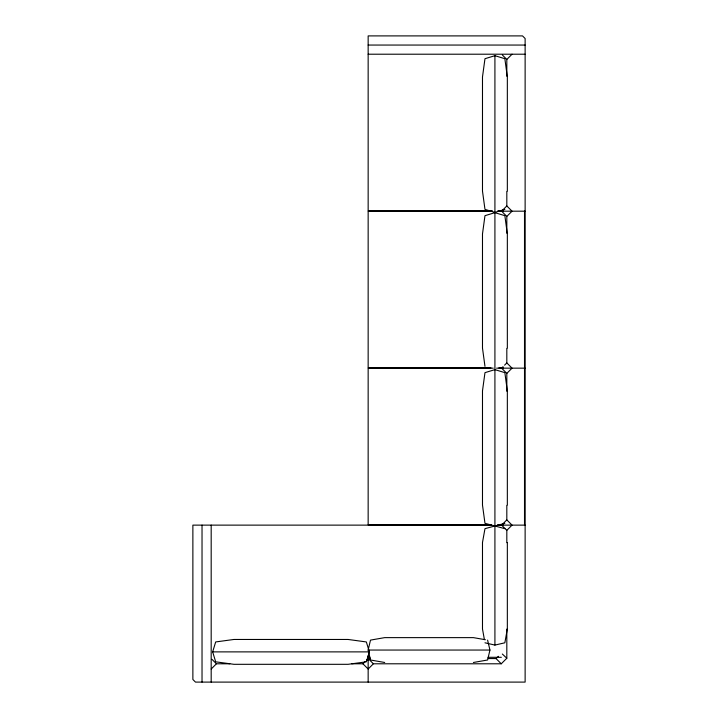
<?xml version="1.0" encoding="UTF-8"?>
<svg xmlns="http://www.w3.org/2000/svg" width="718" height="718" viewBox="0 0 718 718"><rect width="100%" height="100%" fill="white"/><g stroke="black" fill="none" stroke-linecap="round" stroke-linejoin="round"><path stroke-width="1.08" d="M384.686 662.481L370.497 659.995L368.154 650.05L370.497 640.106L384.686 637.629L473.413 637.629L485.413 639.729M487.603 640.106L489.945 650.05L487.603 659.995L473.413 662.481M212.663 651.881L215.678 641.946L233.933 639.46L348.095 639.46L366.351 641.946L369.366 651.881L366.351 661.825L348.095 664.312L233.933 664.312L215.678 661.825L212.663 651.881L369.366 651.881M506.818 76.225L506.818 59.441L512.051 54.209M502.331 210.437L506.818 205.949L506.818 191.41M506.818 233.197L506.818 216.414L512.051 211.182L506.818 205.949M503.076 366.665L501.586 368.154L506.818 373.387L506.818 391.283M504.575 365.166L506.818 362.922L506.818 348.383M211.182 669.023L216.414 663.791L229.841 663.791M506.818 373.387L512.051 368.154L506.818 362.922M351.739 663.791L362.922 663.791L365.166 661.547M366.665 660.048L368.154 658.559L370.398 658.559M502.331 524.382L506.818 519.895L506.818 505.355M506.818 629.076L506.818 658.235L501.263 663.791L373.387 663.791L368.154 669.023L362.922 663.791M506.818 542.7L506.818 530.36L512.051 525.127L506.818 519.895M488.177 658.559L496.03 658.559L498.409 656.315M507.339 191.123L507.339 76.961L504.853 58.705L494.917 55.69L484.973 58.705L482.487 76.961L482.487 191.123L484.973 209.378L494.917 212.393L504.853 209.378M507.339 348.095L507.339 233.933L504.853 215.678L494.917 212.663L484.973 215.678L482.487 233.933L482.487 348.095L484.973 366.351M507.339 505.068L507.339 390.906L504.853 372.651L494.917 369.635L484.973 372.651L482.487 390.906L482.487 505.068L484.973 523.323L504.853 528.663M504.853 523.323L484.973 528.663L482.487 542.494L482.487 628.968L484.399 639.603M484.973 642.798L494.917 645.078L504.853 642.798L507.339 628.968L507.339 542.494M368.154 45.054L525.127 45.054M368.154 54.209L525.127 54.209M492.386 210.912L368.154 210.912L368.154 35.9L522.516 35.9L525.127 38.512L525.127 682.1L195.484 682.1L192.873 679.488L192.873 525.127L491.336 525.127M497.987 210.912L503.578 210.912M492.126 211.182L368.154 211.182L368.154 367.885L491.004 367.885M497.709 211.182L525.127 211.182M498.822 367.885L503.291 367.885M493.239 368.154L368.154 368.154L368.154 524.858L491.004 524.858M496.587 368.154L525.127 368.154M497.709 524.858L503.291 524.858M498.014 525.127L525.127 525.127M368.154 650.05L489.945 650.05M367.742 657.302L369.967 657.302M487.989 657.302L501.352 657.302M502.331 654.026L506.818 658.235M502.331 54.963L506.818 59.441M502.331 211.936L506.818 216.414M502.331 525.872L506.818 530.36M496.03 658.559L501.263 663.791M368.154 658.559L373.387 663.791M211.936 659.303L216.414 663.791M524.508 211.182L524.508 367.885M524.508 368.154L524.508 524.858M494.917 55.69L494.917 212.393M494.917 212.663L494.917 369.366M494.917 369.635L494.917 645.078M368.154 656.315L368.154 682.1M367.885 656.072L367.885 660.551M211.182 525.127L211.182 682.1M202.027 525.127L202.027 682.1"/></g></svg>
